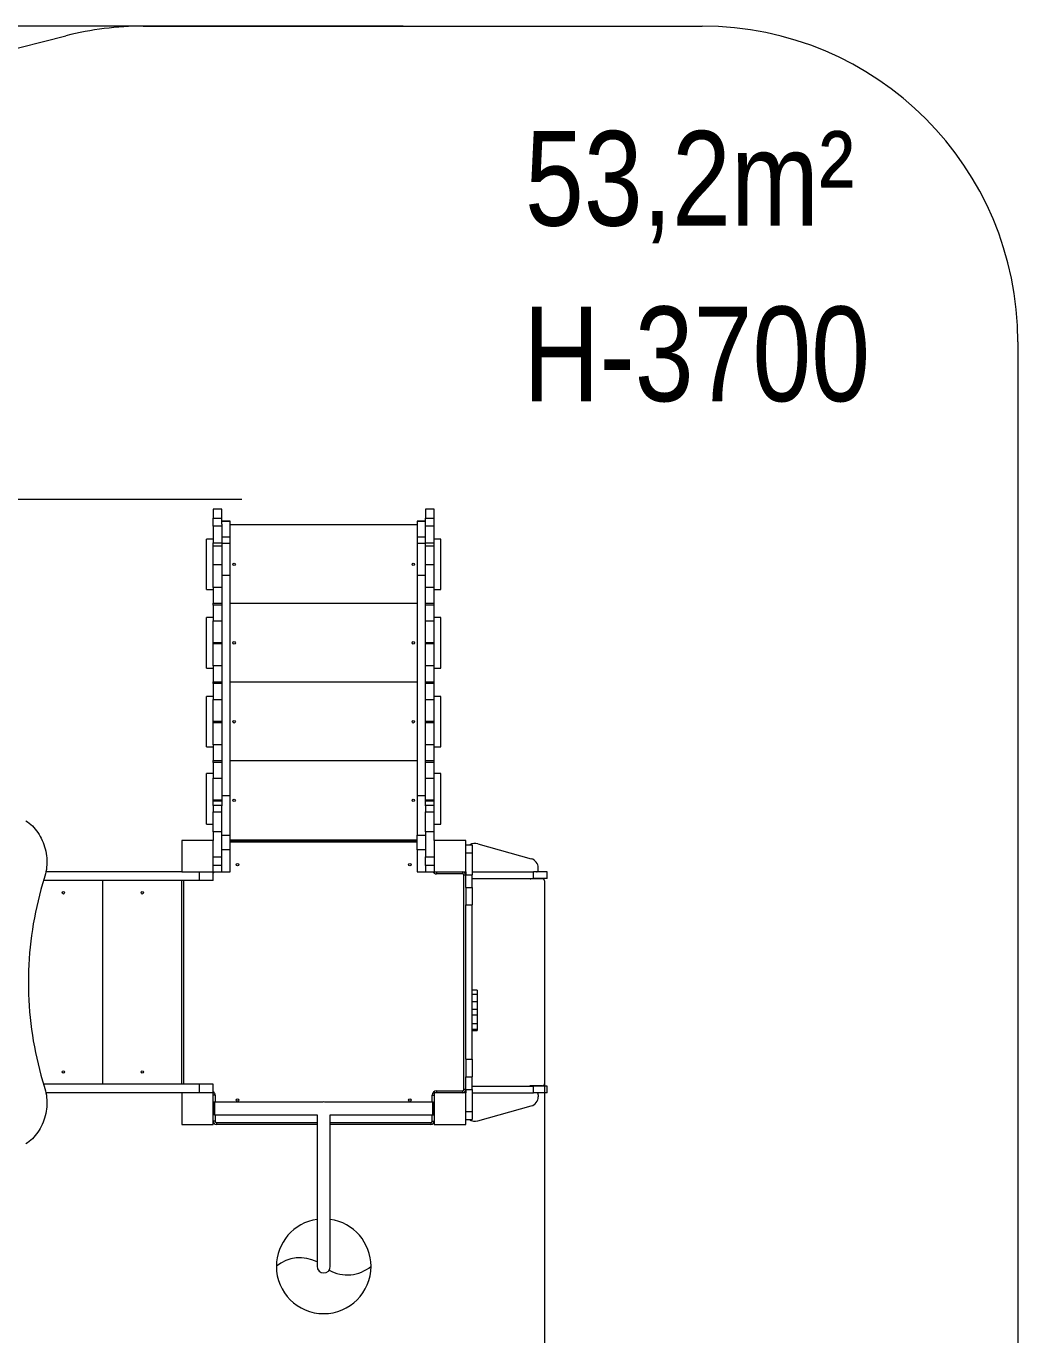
# Model space of a CAD drawing. Header units: millimetres. Extents: x -5556 to 4368, y -5127 to 4306.
# Drawn here: x 1225 to 4368, y 158 to 4306 of the extents above; entities that cross this region are included whole.
import ezdxf

# ---------------------------------------------------------------- set-up
doc = ezdxf.new("R2010")
doc.units = ezdxf.units.MM
for name, color, linetype in [('DIKOM_АРТИКУЛ', 7, 'Continuous'), ('DIKOM_ЗОНА', 80, 'Continuous'), ('DIKOM_ОБЪЕКТ', 7, 'Continuous'), ('DIKOM_РАЗМЕР_ЗОНА', 7, 'Continuous'), ('DIKOM_РАЗМЕР_ОБЪЕКТА', 7, 'Continuous')]:
    doc.layers.add(name, color=color, linetype=linetype)
doc.styles.add('style1', font='arial.ttf', dxfattribs={"width": 0.8})
doc.dimstyles.new('1-50', dxfattribs={"dimtxt": 300, "dimasz": 200, "dimexe": 100, "dimexo": 0, "dimgap": 100, "dimtad": 1, "dimtxsty": 'style1', "dimcen": 200, "dimclrd": 7, "dimclre": 7, "dimclrt": 7, "dimadec": 1, "dimazin": 2, "dimtfac": 1, "dimtmove": 0, "dimatfit": 2, "dimfxl": 0, "dimlwd": 25, "dimlwe": 18, "dimarcsym": 0})

# ---------------------------------------------------------------- blocks, each defined once
blk = doc.blocks.new('*D9')
at = {"layer": 'Defpoints', "color": 0, "transparency": 16777216}
for p in [(-4530.1, 2805.6), (1907.9, 2805.6), (517.5, -2344.4)]:
    blk.add_point(p, dxfattribs=at)
at = {"layer": 'DIKOM_РАЗМЕР_ОБЪЕКТА', "color": 7, "lineweight": 18, "transparency": 16777216}
for p, q in [((1907.9, 2805.6), (-4630.1, 2805.6)), ((517.5, -2344.4), (-4630.1, -2344.4))]:
    blk.add_line(p, q, dxfattribs=at)
at = {"layer": 'DIKOM_РАЗМЕР_ОБЪЕКТА', "color": 7, "lineweight": 25, "transparency": 16777216}
blk.add_line((-4530.1, -2144.4), (-4530.1, 2605.6), dxfattribs=at)
at = {"layer": 'DIKOM_РАЗМЕР_ОБЪЕКТА', "color": 7, "transparency": 16777216}
for points in [[(-4563.4, 2605.6), (-4496.8, 2605.6), (-4530.1, 2805.6)], [(-4563.4, -2144.4), (-4496.8, -2144.4), (-4530.1, -2344.4)]]:
    blk.add_solid(points, dxfattribs=at)
at = {"layer": 'DIKOM_РАЗМЕР_ОБЪЕКТА', "color": 7, "transparency": 16777216, "insert": (-4783.3, 16.1), "char_height": 300, "attachment_point": 5, "rotation": 90, "style": 'style1'}
blk.add_mtext('5150', dxfattribs=at)
blk = doc.blocks.new('*D10')
at = {"layer": 'Defpoints', "color": 0, "transparency": 16777216}
for p in [(-2282.2, 1275.1), (2867.8, 1275.1), (-2282.2, -3755.6)]:
    blk.add_point(p, dxfattribs=at)
at = {"layer": 'DIKOM_РАЗМЕР_ОБЪЕКТА', "color": 7, "lineweight": 18, "transparency": 16777216}
for p, q in [((-2282.2, 1275.1), (-2282.2, -3855.6)), ((2867.8, 1275.1), (2867.8, -3855.6))]:
    blk.add_line(p, q, dxfattribs=at)
at = {"layer": 'DIKOM_РАЗМЕР_ОБЪЕКТА', "color": 7, "lineweight": 25, "transparency": 16777216}
blk.add_line((2667.8, -3755.6), (-2082.2, -3755.6), dxfattribs=at)
at = {"layer": 'DIKOM_РАЗМЕР_ОБЪЕКТА', "color": 7, "transparency": 16777216}
for points in [[(-2082.2, -3722.3), (-2082.2, -3788.9), (-2282.2, -3755.6)], [(2667.8, -3722.3), (2667.8, -3788.9), (2867.8, -3755.6)]]:
    blk.add_solid(points, dxfattribs=at)
at = {"layer": 'DIKOM_РАЗМЕР_ОБЪЕКТА', "color": 7, "transparency": 16777216, "insert": (241.6, -3502.4), "char_height": 300, "attachment_point": 5, "style": 'style1'}
blk.add_mtext('5150', dxfattribs=at)
blk = doc.blocks.new('*D11')
at = {"layer": 'Defpoints', "color": 0, "transparency": 16777216}
for p in [(2419.6, 4305.6), (-5106.3, -4344.4), (643, -4344.4)]:
    blk.add_point(p, dxfattribs=at)
at = {"layer": 'DIKOM_РАЗМЕР_ЗОНА', "color": 7, "lineweight": 18, "transparency": 16777216}
for p, q in [((2419.6, 4305.6), (-5206.3, 4305.6)), ((643, -4344.4), (-5206.3, -4344.4))]:
    blk.add_line(p, q, dxfattribs=at)
at = {"layer": 'DIKOM_РАЗМЕР_ЗОНА', "color": 7, "lineweight": 25, "transparency": 16777216}
blk.add_line((-5106.3, 4105.6), (-5106.3, -4144.4), dxfattribs=at)
at = {"layer": 'DIKOM_РАЗМЕР_ЗОНА', "color": 7, "transparency": 16777216}
for points in [[(-5139.7, 4105.6), (-5073, 4105.6), (-5106.3, 4305.6)], [(-5139.7, -4144.4), (-5073, -4144.4), (-5106.3, -4344.4)]]:
    blk.add_solid(points, dxfattribs=at)
at = {"layer": 'DIKOM_РАЗМЕР_ЗОНА', "color": 7, "transparency": 16777216, "insert": (-5359.5, 11), "char_height": 300, "attachment_point": 5, "rotation": 90, "style": 'style1'}
blk.add_mtext('8650', dxfattribs=at)
blk = doc.blocks.new('*D12')
at = {"layer": 'Defpoints', "color": 0, "transparency": 16777216}
for p in [(-3782.2, 406.2), (4367.8, 406.2), (-3782.2, -5026.6)]:
    blk.add_point(p, dxfattribs=at)
at = {"layer": 'DIKOM_РАЗМЕР_ЗОНА', "color": 7, "lineweight": 18, "transparency": 16777216}
for p, q in [((-3782.2, 406.2), (-3782.2, -5126.6)), ((4367.8, 406.2), (4367.8, -5126.6))]:
    blk.add_line(p, q, dxfattribs=at)
at = {"layer": 'DIKOM_РАЗМЕР_ЗОНА', "color": 7, "lineweight": 25, "transparency": 16777216}
blk.add_line((4167.8, -5026.6), (-3582.2, -5026.6), dxfattribs=at)
at = {"layer": 'DIKOM_РАЗМЕР_ЗОНА', "color": 7, "transparency": 16777216}
for points in [[(-3582.2, -4993.2), (-3582.2, -5059.9), (-3782.2, -5026.6)], [(4167.8, -4993.2), (4167.8, -5059.9), (4367.8, -5026.6)]]:
    blk.add_solid(points, dxfattribs=at)
at = {"layer": 'DIKOM_РАЗМЕР_ЗОНА', "color": 7, "transparency": 16777216, "insert": (187.2, -4773.4), "char_height": 300, "attachment_point": 5, "style": 'style1'}
blk.add_mtext('8150', dxfattribs=at)

msp = doc.modelspace()

# ---------------------------------------------------------------- linework, layer by layer
at = {"layer": 'DIKOM_ЗОНА', "color": 3, "lineweight": 15}
for p, q in [((-457.586, 3818.724), (1350.9, 4275.205)), ((1595.635, 4305.615), (3367.754, 4305.615)), ((4367.754, 3305.615), (4367.754, -157.44))]:
    msp.add_line(p, q, dxfattribs=at)
for centre, start, end in [((1595.635, 3305.615), 90, 104.16617), ((3367.754, 3305.615), 0, 90)]:
    msp.add_arc(centre, 1000, start, end, dxfattribs=at)
at = {"layer": 'DIKOM_ОБЪЕКТ', "color": 7, "linetype": 'Continuous', "lineweight": 15}
for p, q in [((1844.753, 2775.06), (1817.753, 2775.06)), ((1817.753, 2775.06), (1817.753, 2745.931)), ((1817.753, 2745.931), (1844.753, 2745.931)), ((1817.753, 2720.743), (1817.753, 2745.931)), ((1844.753, 2745.931), (1844.753, 2775.06)), ((1844.753, 2727.413), (1844.753, 2745.931)), ((2517.753, 2775.06), (2490.753, 2775.06)), ((2490.753, 2775.06), (2490.753, 2745.931)), ((2490.753, 2745.931), (2517.753, 2745.931)), ((2490.753, 2727.413), (2490.753, 2745.931)), ((2517.753, 2745.931), (2517.753, 2775.06)), ((2517.753, 2720.743), (2517.753, 2745.931)), ((1844.753, 2720.743), (1817.753, 2720.743)), ((1817.753, 2720.743), (1817.753, 2667.809)), ((1871.753, 2736.953), (1844.753, 2736.953)), ((1844.753, 2736.305), (1871.753, 2736.305)), ((1844.753, 2727.413), (1844.753, 2687.647)), ((1871.753, 2736.305), (1871.753, 2736.953)), ((1871.753, 2687.647), (1871.753, 2736.305)), ((2463.753, 2725.06), (1871.753, 2725.06)), ((2490.753, 2736.953), (2463.753, 2736.953)), ((2463.753, 2736.953), (2463.753, 2736.305)), ((2463.753, 2736.305), (2490.753, 2736.305)), ((2463.753, 2736.305), (2463.753, 2687.647)), ((2490.753, 2687.647), (2490.753, 2727.413)), ((2517.753, 2720.743), (2490.753, 2720.743)), ((2517.753, 2667.809), (2517.753, 2720.743)), ((1817.753, 2680.06), (1796.753, 2680.06)), ((1796.753, 2520.06), (1796.753, 2680.06)), ((1817.753, 2667.809), (1844.753, 2667.809)), ((1817.753, 2657.021), (1817.753, 2667.809)), ((1844.753, 2657.021), (1817.753, 2657.021)), ((1817.753, 2598.109), (1817.753, 2657.021)), ((1844.753, 2687.647), (1871.753, 2687.647)), ((1844.753, 2687.647), (1844.753, 2667.519)), ((1844.753, 2667.519), (1871.753, 2667.519)), ((1844.753, 2667.519), (1844.753, 2565.65)), ((1871.753, 2667.519), (1871.753, 2687.647)), ((1871.753, 2565.65), (1871.753, 2667.519)), ((2463.753, 2687.647), (2490.753, 2687.647)), ((2463.753, 2687.647), (2463.753, 2667.519)), ((2463.753, 2667.519), (2490.753, 2667.519)), ((2463.753, 2667.519), (2463.753, 2565.65)), ((2490.753, 2667.519), (2490.753, 2687.647)), ((2490.753, 2667.809), (2517.753, 2667.809)), ((2490.753, 2565.65), (2490.753, 2667.519)), ((2517.753, 2657.021), (2490.753, 2657.021)), ((2538.753, 2680.06), (2517.753, 2680.06)), ((2517.753, 2657.021), (2517.753, 2667.809)), ((2517.753, 2598.109), (2517.753, 2657.021)), ((2538.753, 2520.06), (2538.753, 2680.06)), ((1844.753, 2598.109), (1817.753, 2598.109)), ((1817.753, 2527.06), (1817.753, 2598.109)), ((2517.753, 2598.109), (2490.753, 2598.109)), ((2517.753, 2527.06), (2517.753, 2598.109)), ((1844.753, 2565.65), (1871.753, 2565.65)), ((1844.753, 2565.65), (1844.753, 1867.605)), ((1871.753, 1867.605), (1871.753, 2565.65)), ((2463.753, 2565.65), (2490.753, 2565.65)), ((2463.753, 2565.65), (2463.753, 1867.605)), ((2490.753, 1867.605), (2490.753, 2565.65)), ((1796.753, 2520.06), (1817.753, 2520.06)), ((1844.753, 2527.06), (1817.753, 2527.06)), ((1817.753, 2527.06), (1817.753, 2477.06)), ((2517.753, 2527.06), (2490.753, 2527.06)), ((2517.753, 2477.06), (2517.753, 2527.06)), ((2517.753, 2520.06), (2538.753, 2520.06)), ((1817.753, 2477.06), (1844.753, 2477.06)), ((1817.753, 2471.06), (1817.753, 2477.06)), ((1844.753, 2471.06), (1817.753, 2471.06)), ((1817.753, 2471.06), (1817.753, 2421.06)), ((2463.753, 2476.06), (1871.753, 2476.06)), ((2490.753, 2477.06), (2517.753, 2477.06)), ((2517.753, 2471.06), (2490.753, 2471.06)), ((2517.753, 2471.06), (2517.753, 2477.06)), ((2517.753, 2421.06), (2517.753, 2471.06)), ((1817.753, 2431.06), (1796.753, 2431.06)), ((1796.753, 2271.06), (1796.753, 2431.06)), ((1817.753, 2421.06), (1844.753, 2421.06)), ((1817.753, 2351.06), (1817.753, 2421.06)), ((2490.753, 2421.06), (2517.753, 2421.06)), ((2538.753, 2431.06), (2517.753, 2431.06)), ((2517.753, 2351.06), (2517.753, 2421.06)), ((2538.753, 2271.06), (2538.753, 2431.06)), ((1844.753, 2351.06), (1817.753, 2351.06)), ((1817.753, 2348.06), (1817.753, 2351.06)), ((1844.753, 2348.06), (1817.753, 2348.06)), ((1817.753, 2278.06), (1817.753, 2348.06)), ((2517.753, 2351.06), (2490.753, 2351.06)), ((2517.753, 2348.06), (2490.753, 2348.06)), ((2517.753, 2348.06), (2517.753, 2351.06)), ((2517.753, 2278.06), (2517.753, 2348.06)), ((1796.753, 2271.06), (1817.753, 2271.06)), ((1844.753, 2278.06), (1817.753, 2278.06)), ((1817.753, 2278.06), (1817.753, 2228.06)), ((2517.753, 2278.06), (2490.753, 2278.06)), ((2517.753, 2228.06), (2517.753, 2278.06)), ((2517.753, 2271.06), (2538.753, 2271.06)), ((1817.753, 2228.06), (1844.753, 2228.06)), ((1817.753, 2222.06), (1817.753, 2228.06)), ((1844.753, 2222.06), (1817.753, 2222.06)), ((1817.753, 2222.06), (1817.753, 2172.06)), ((2463.753, 2226.06), (1871.753, 2226.06)), ((2490.753, 2228.06), (2517.753, 2228.06)), ((2517.753, 2222.06), (2490.753, 2222.06)), ((2517.753, 2222.06), (2517.753, 2228.06)), ((2517.753, 2172.06), (2517.753, 2222.06)), ((1817.753, 2181.06), (1796.753, 2181.06)), ((1796.753, 2021.06), (1796.753, 2181.06)), ((1817.753, 2172.06), (1844.753, 2172.06)), ((1817.753, 2102.06), (1817.753, 2172.06)), ((2490.753, 2172.06), (2517.753, 2172.06)), ((2538.753, 2181.06), (2517.753, 2181.06)), ((2517.753, 2102.06), (2517.753, 2172.06)), ((2538.753, 2021.06), (2538.753, 2181.06)), ((1844.753, 2102.06), (1817.753, 2102.06)), ((1817.753, 2098.06), (1817.753, 2102.06)), ((1844.753, 2098.06), (1817.753, 2098.06)), ((1817.753, 2028.06), (1817.753, 2098.06)), ((2517.753, 2102.06), (2490.753, 2102.06)), ((2517.753, 2098.06), (2490.753, 2098.06)), ((2517.753, 2098.06), (2517.753, 2102.06)), ((2517.753, 2028.06), (2517.753, 2098.06)), ((1796.753, 2021.06), (1817.753, 2021.06)), ((1844.753, 2028.06), (1817.753, 2028.06)), ((1817.753, 2028.06), (1817.753, 1978.06)), ((2517.753, 2028.06), (2490.753, 2028.06)), ((2517.753, 1978.06), (2517.753, 2028.06)), ((2517.753, 2021.06), (2538.753, 2021.06)), ((1817.753, 1978.06), (1844.753, 1978.06)), ((1817.753, 1972.06), (1817.753, 1978.06)), ((1844.753, 1972.06), (1817.753, 1972.06)), ((1817.753, 1972.06), (1817.753, 1922.06)), ((2463.753, 1977.06), (1871.753, 1977.06)), ((2490.753, 1978.06), (2517.753, 1978.06)), ((2517.753, 1972.06), (2490.753, 1972.06)), ((2517.753, 1972.06), (2517.753, 1978.06)), ((2517.753, 1922.06), (2517.753, 1972.06)), ((1817.753, 1936.839), (1796.753, 1936.839)), ((1796.753, 1776.839), (1796.753, 1936.839)), ((1817.753, 1922.06), (1844.753, 1922.06)), ((1817.753, 1852.06), (1817.753, 1922.06)), ((2490.753, 1922.06), (2517.753, 1922.06)), ((2538.753, 1936.839), (2517.753, 1936.839)), ((2517.753, 1852.06), (2517.753, 1922.06)), ((2538.753, 1776.839), (2538.753, 1936.839)), ((1844.753, 1867.605), (1871.753, 1867.605)), ((1844.753, 1867.605), (1844.753, 1834.724)), ((1871.753, 1741.08), (1871.753, 1867.605)), ((2463.753, 1867.605), (2490.753, 1867.605)), ((2463.753, 1867.605), (2463.753, 1741.08)), ((2490.753, 1834.724), (2490.753, 1867.605)), ((1844.753, 1852.06), (1817.753, 1852.06)), ((1817.753, 1849.06), (1817.753, 1852.06)), ((1844.753, 1849.06), (1817.753, 1849.06)), ((1817.753, 1835.518), (1817.753, 1849.06)), ((1844.753, 1835.518), (1817.753, 1835.518)), ((1817.753, 1835.518), (1817.753, 1815.341)), ((1844.753, 1815.341), (1844.753, 1834.724)), ((2517.753, 1852.06), (2490.753, 1852.06)), ((2517.753, 1849.06), (2490.753, 1849.06)), ((2517.753, 1835.518), (2490.753, 1835.518)), ((2490.753, 1834.724), (2490.753, 1815.341)), ((2517.753, 1849.06), (2517.753, 1852.06)), ((2517.753, 1835.518), (2517.753, 1849.06)), ((2517.753, 1815.341), (2517.753, 1835.518)), ((1817.753, 1815.341), (1844.753, 1815.341)), ((1817.753, 1752.238), (1817.753, 1815.341)), ((1844.753, 1752.238), (1844.753, 1815.341)), ((2490.753, 1815.341), (2517.753, 1815.341)), ((2490.753, 1752.238), (2490.753, 1815.341)), ((2517.753, 1752.238), (2517.753, 1815.341)), ((1796.753, 1776.839), (1817.753, 1776.839)), ((1844.753, 1752.238), (1817.753, 1752.238)), ((1817.753, 1752.238), (1817.753, 1725.06)), ((1844.753, 1672.415), (1844.753, 1752.238)), ((2517.753, 1752.238), (2490.753, 1752.238)), ((2490.753, 1752.238), (2490.753, 1672.415)), ((2517.753, 1776.839), (2538.753, 1776.839)), ((2517.753, 1725.06), (2517.753, 1752.238)), ((1717.753, 1725.06), (1717.753, 1625.06)), ((1817.753, 1725.06), (1717.753, 1725.06)), ((1817.753, 1625.06), (1817.753, 1725.06)), ((1844.753, 1741.08), (1871.753, 1741.08)), ((1871.753, 1695.06), (1871.753, 1741.08)), ((1871.753, 1727.06), (2463.753, 1727.06)), ((1871.753, 1725.06), (2463.753, 1725.06)), ((2463.753, 1719.06), (1871.753, 1719.06)), ((2463.753, 1741.08), (2490.753, 1741.08)), ((2463.753, 1695.06), (2463.753, 1741.08)), ((2517.753, 1725.06), (2517.753, 1625.06)), ((2617.753, 1725.06), (2517.753, 1725.06)), ((2617.753, 1625.06), (2617.753, 1725.06)), ((2617.753, 1710.838), (2638.753, 1710.838)), ((2638.753, 1710.838), (2638.753, 1685.838)), ((2655.842, 1714.395), (2825.842, 1666.795)), ((1817.753, 1672.415), (1844.753, 1672.415)), ((1871.753, 1695.06), (1844.753, 1695.06)), ((1844.753, 1645.231), (1844.753, 1672.415)), ((1871.753, 1625.06), (1871.753, 1695.06)), ((2490.753, 1695.06), (2463.753, 1695.06)), ((2463.753, 1695.06), (2463.753, 1625.06)), ((2490.753, 1672.415), (2517.753, 1672.415)), ((2490.753, 1645.231), (2490.753, 1672.415)), ((2617.753, 1685.838), (2638.753, 1685.838)), ((2638.753, 1685.838), (2638.753, 1615.838)), ((1717.753, 1625.06), (1287.454, 1625.06)), ((1717.753, 1625.06), (1817.753, 1625.06)), ((1773.984, 1598.06), (1773.984, 1625.06)), ((1844.753, 1645.231), (1817.753, 1645.231)), ((1817.753, 1625.231), (1844.753, 1625.231)), ((1817.753, 1598.06), (1817.753, 1625.06)), ((1817.753, 1625.06), (1844.753, 1625.06)), ((1844.753, 1625.231), (1844.753, 1645.231)), ((1844.753, 1625.231), (1844.753, 1625.06)), ((1844.753, 1625.06), (1871.753, 1625.06)), ((2463.753, 1625.06), (2490.753, 1625.06)), ((2517.753, 1645.231), (2490.753, 1645.231)), ((2490.753, 1645.231), (2490.753, 1625.231)), ((2490.753, 1625.06), (2490.753, 1625.231)), ((2490.753, 1625.231), (2517.753, 1625.231)), ((2490.753, 1625.06), (2517.753, 1625.06)), ((2517.753, 1625.06), (2617.753, 1625.06)), ((2525.753, 1625.06), (2525.753, 1619.06)), ((2607.753, 1619.06), (2525.753, 1619.06)), ((2607.753, 1625.06), (2607.753, 1619.06)), ((2617.753, 1625.06), (2617.753, 1615.838)), ((2638.753, 1625.06), (2833.069, 1625.06)), ((2833.069, 1604.06), (2833.069, 1625.06)), ((2875.753, 1625.06), (2833.069, 1625.06)), ((2847.753, 1631.06), (2847.753, 1637.906)), ((2875.753, 1604.06), (2875.753, 1625.06)), ((1773.984, 1598.06), (1280.299, 1598.06)), ((1467.751, 952.06), (1467.751, 1598.06)), ((1717.751, 952.06), (1717.751, 1598.06)), ((1717.753, 952.06), (1717.753, 1598.06)), ((1723.753, 1598.06), (1723.753, 952.06)), ((1817.753, 1598.06), (1773.984, 1598.06)), ((2611.753, 935.06), (2611.753, 1615.06)), ((2617.753, 1615.06), (2611.753, 1615.06)), ((2617.753, 1615.838), (2638.753, 1615.838)), ((2617.753, 1575.838), (2617.753, 1615.838)), ((2638.753, 1575.838), (2638.753, 1615.838)), ((2638.753, 1604.06), (2833.069, 1604.06)), ((2861.753, 1603.06), (2823.753, 1603.06)), ((2875.753, 1604.06), (2833.069, 1604.06)), ((2867.753, 1597.06), (2867.753, 953.06)), ((2617.753, 1575.838), (2638.753, 1575.838)), ((2617.753, 1575.838), (2617.753, 1520.567)), ((2638.753, 1575.838), (2638.753, 1520.567)), ((2617.753, 1520.567), (2638.753, 1520.567)), ((2617.753, 1031.109), (2617.753, 1520.567)), ((2638.753, 1031.109), (2638.753, 1520.567)), ((2653.753, 1250.095), (2638.753, 1250.095)), ((2653.753, 1250.095), (2653.753, 1237.023)), ((2653.753, 1237.023), (2638.753, 1237.023)), ((2653.753, 1213.234), (2638.753, 1213.234)), ((2653.753, 1237.023), (2653.753, 1213.234)), ((2653.753, 1213.234), (2653.753, 1188.675)), ((2653.753, 1188.675), (2638.753, 1188.675)), ((2653.753, 1170.806), (2638.753, 1170.806)), ((2653.753, 1188.675), (2653.753, 1170.806)), ((2653.753, 1170.806), (2653.753, 1143.093)), ((2653.753, 1143.093), (2638.753, 1143.093)), ((2653.753, 1125.206), (2638.753, 1125.206)), ((2638.753, 1122.516), (2653.753, 1122.516)), ((2653.753, 1143.093), (2653.753, 1125.206)), ((2653.753, 1125.206), (2653.753, 1122.516)), ((2617.753, 1031.109), (2638.753, 1031.109)), ((2617.753, 1031.109), (2617.753, 975.838)), ((2638.753, 1031.109), (2638.753, 975.838)), ((2617.753, 975.838), (2638.753, 975.838)), ((2617.753, 935.838), (2617.753, 975.838)), ((2638.753, 935.838), (2638.753, 975.838)), ((1773.984, 952.06), (1280.3, 952.06)), ((1717.753, 925.06), (1287.454, 925.06)), ((1717.753, 925.06), (1717.753, 825.06)), ((1817.753, 925.06), (1717.753, 925.06)), ((1773.984, 925.06), (1773.984, 952.06)), ((1817.753, 952.06), (1773.984, 952.06)), ((1817.753, 925.06), (1817.753, 952.06)), ((1817.753, 825.06), (1817.753, 925.06)), ((1823.753, 917.06), (1817.753, 917.06)), ((1823.753, 917.06), (1823.753, 895.06)), ((2511.753, 917.06), (2517.753, 917.06)), ((2511.753, 895.06), (2511.753, 917.06)), ((2517.753, 925.06), (2517.753, 825.06)), ((2617.753, 925.06), (2517.753, 925.06)), ((2525.753, 931.06), (2607.753, 931.06)), ((2525.753, 931.06), (2525.753, 925.06)), ((2607.753, 931.06), (2607.753, 925.06)), ((2617.753, 935.06), (2611.753, 935.06)), ((2617.753, 935.838), (2638.753, 935.838)), ((2617.753, 935.838), (2617.753, 925.06)), ((2617.753, 825.06), (2617.753, 925.06)), ((2638.753, 946.06), (2833.069, 946.06)), ((2638.753, 935.838), (2638.753, 865.838)), ((2638.753, 925.06), (2833.069, 925.06)), ((2861.753, 947.06), (2823.753, 947.06)), ((2833.069, 925.06), (2833.069, 946.06)), ((2875.753, 946.06), (2833.069, 946.06)), ((2875.753, 925.06), (2833.069, 925.06)), ((2847.753, 919.06), (2847.753, 912.213)), ((2875.753, 925.06), (2875.753, 946.06)), ((1817.753, 895.06), (1820.753, 895.06)), ((1821.753, 895.06), (1817.753, 895.06)), ((1821.753, 895.06), (1820.753, 895.06)), ((1821.753, 895.06), (1821.753, 855.06)), ((2161.35, 895.06), (1821.753, 895.06)), ((1821.753, 855.06), (1821.753, 895.06)), ((2513.753, 895.06), (2174.157, 895.06)), ((2514.753, 895.06), (2513.753, 895.06)), ((2513.753, 895.06), (2513.753, 855.06)), ((2513.753, 855.06), (2513.753, 895.06)), ((2513.753, 895.06), (2517.753, 895.06)), ((2514.753, 895.06), (2517.753, 895.06)), ((2655.842, 835.724), (2825.842, 883.324)), ((1821.753, 855.06), (1817.753, 855.06)), ((1821.753, 855.06), (1817.753, 855.06)), ((1823.753, 835.06), (1817.753, 835.06)), ((1821.753, 855.06), (2146.753, 855.06)), ((1823.753, 855.06), (1823.753, 835.06)), ((1827.753, 831.06), (2146.753, 831.06)), ((1827.753, 831.06), (1827.753, 825.06)), ((2146.753, 855.06), (2146.753, 375.06)), ((2188.753, 375.06), (2188.753, 855.06)), ((2188.753, 855.06), (2513.753, 855.06)), ((2188.753, 831.06), (2507.753, 831.06)), ((2507.753, 831.06), (2507.753, 825.06)), ((2511.753, 835.06), (2511.753, 855.06)), ((2511.753, 835.06), (2517.753, 835.06)), ((2517.753, 855.06), (2513.753, 855.06)), ((2513.753, 855.06), (2517.753, 855.06)), ((2617.753, 865.838), (2638.753, 865.838)), ((2617.753, 840.838), (2638.753, 840.838)), ((2638.753, 865.838), (2638.753, 840.838)), ((1717.753, 825.06), (1817.753, 825.06)), ((2146.753, 825.06), (1827.753, 825.06)), ((2507.753, 825.06), (2188.753, 825.06)), ((2517.753, 825.06), (2617.753, 825.06))]:
    msp.add_line(p, q, dxfattribs=at)
at = {"layer": 'DIKOM_ОБЪЕКТ', "color": 7, "linetype": 'Continuous', "lineweight": 15, "flags": 128}
for points in [[(1223.558, 1787.278), (1229.017, 1783.566), (1234.313, 1779.55), (1239.433, 1775.241), (1244.365, 1770.649), (1249.097, 1765.785), (1253.618, 1760.66), (1257.918, 1755.287), (1261.985, 1749.678), (1265.811, 1743.847), (1269.386, 1737.807), (1272.701, 1731.573), (1275.75, 1725.16), (1278.524, 1718.583), (1281.017, 1711.857), (1283.223, 1705), (1285.137, 1698.026), (1286.754, 1690.953), (1288.071, 1683.797), (1289.084, 1676.575), (1289.79, 1669.305), (1290.189, 1662.004), (1290.279, 1654.689), (1290.061, 1647.378), (1289.533, 1640.088), (1288.699, 1632.836), (1287.559, 1625.639), (1286.117, 1618.516), (1284.376, 1611.482), (1282.34, 1604.554)], [(1282.34, 1604.554), (1276.915, 1586.948), (1271.789, 1569.222), (1266.964, 1551.385), (1262.441, 1533.442), (1258.223, 1515.4), (1254.31, 1497.267), (1250.706, 1479.049), (1247.41, 1460.753), (1244.424, 1442.386), (1241.749, 1423.955), (1239.387, 1405.468), (1237.338, 1386.931), (1235.602, 1368.351), (1234.182, 1349.735), (1233.076, 1331.092), (1232.286, 1312.426), (1231.812, 1293.747), (1231.654, 1275.06), (1231.812, 1256.373), (1232.286, 1237.694), (1233.076, 1219.028), (1234.182, 1200.385), (1235.602, 1181.769), (1237.338, 1163.189), (1239.387, 1144.652), (1241.749, 1126.165), (1244.424, 1107.734), (1247.41, 1089.367), (1250.706, 1071.071), (1254.31, 1052.853), (1258.223, 1034.72), (1262.441, 1016.678), (1266.964, 998.735), (1271.789, 980.898), (1276.915, 963.172), (1282.34, 945.566)], [(1282.34, 945.566), (1284.376, 938.638), (1286.117, 931.604), (1287.559, 924.481), (1288.699, 917.284), (1289.533, 910.032), (1290.061, 902.742), (1290.279, 895.431), (1290.189, 888.116), (1289.79, 880.815), (1289.084, 873.545), (1288.071, 866.323), (1286.754, 859.167), (1285.137, 852.094), (1283.223, 845.12), (1281.017, 838.263), (1278.524, 831.537), (1275.75, 824.96), (1272.701, 818.547), (1269.386, 812.313), (1265.811, 806.273), (1261.985, 800.442), (1257.918, 794.833), (1253.618, 789.46), (1249.097, 784.335), (1244.365, 779.471), (1239.433, 774.879), (1234.313, 770.57), (1229.017, 766.554), (1223.558, 762.842)]]:
    msp.add_lwpolyline(points, dxfattribs=at)
at = {"layer": 'DIKOM_ОБЪЕКТ', "color": 7, "linetype": 'Continuous', "lineweight": 15}
for centre in [(1883.753, 2600.06), (2451.753, 2600.06), (1883.753, 2351.06), (2451.753, 2351.06), (1883.753, 2101.06), (2451.753, 2101.06), (1883.753, 1852.06), (2451.753, 1852.06), (1894.753, 1648.06), (2440.753, 1648.06), (1342.751, 1559.06), (1592.751, 1559.06), (1342.751, 991.06), (1592.751, 991.06), (1894.753, 902.06), (2440.753, 902.06)]:
    msp.add_circle(centre, 4, dxfattribs=at)
for centre, radius, start, end in [((2647.753, 1685.506), 30, 74.357754, 122.391778), ((2817.753, 1637.906), 30, 0, 74.357754), ((1809.753, 1633.06), 14, 304.849905, 325.150125), ((2525.753, 1633.06), 14, 214.849875, 270), ((2607.753, 1615.06), 10, 0, 90), ((2607.753, 1615.06), 4, 0, 90), ((2841.753, 1631.06), 6, 270, 0), ((2823.753, 1609.06), 6, 236.442896, 270), ((2861.753, 1597.06), 6, 0, 90), ((1809.753, 917.06), 14, 0, 55.150095), ((2525.753, 917.06), 14, 90, 180), ((2607.753, 935.06), 4, 270, 0), ((2607.753, 935.06), 10, 270, 0), ((2823.753, 941.06), 6, 90, 123.55731), ((2841.753, 919.06), 6, 0, 90), ((2861.753, 953.06), 6, 270, 0), ((2167.753, 875.06), 21, 90, 107.75279), ((2167.753, 875.06), 21, 72.24721, 90), ((2817.753, 912.213), 30, 285.642246, 0), ((1827.753, 835.06), 10, 180, 270), ((1827.753, 835.06), 4, 180, 270), ((2507.753, 835.06), 4, 270, 0), ((2507.753, 835.06), 10, 270, 0), ((2647.753, 864.613), 30, 232.421223, 285.642246), ((2167.753, 375.06), 150, 98.047846, 180), ((2167.753, 375.06), 150, 0, 81.952154), ((2092.753, 284.82), 117.338, 62.599456, 129.730558), ((2167.753, 375.06), 150, 180, 0), ((2167.753, 375.06), 21, 180, 0), ((2167.753, 375.06), 21, 180, 270), ((2167.753, 375.06), 21, 270, 0), ((2242.753, 465.299), 117.338, 240.537394, 309.730558)]:
    msp.add_arc(centre, radius, start, end, dxfattribs=at)

# ---------------------------------------------------------------- texts
at = {"layer": 'DIKOM_АРТИКУЛ', "char_height": 300, "width": 1667.53662, "attachment_point": 1, "style": 'style1'}
for s, insert in [('{\\fArial|b0|i0|c204|p34;53},{\\fArial|b0|i0|c204|p34;2}m²', (2805.758, 3973.379)), ('Н-3700', (2799.985, 3417.041))]:
    msp.add_mtext(s, dxfattribs=dict(at, insert=insert))

# ---------------------------------------------------------------- dimensions: what is measured, and where the dimension line sits
at = {"layer": 'DIKOM_РАЗМЕР_ЗОНА'}
dim = msp.add_linear_dim(base=(-5106.333, -4344.385), p1=(2419.566, 4305.615), p2=(643.015, -4344.385), angle=90, dimstyle='1-50', dxfattribs=at)
dim.commit()
dim.dimension.update_dxf_attribs({"geometry": '*D11', "text_midpoint": (-5106.333, 10.976), "dimtype": 160})
dim = msp.add_linear_dim(base=(-3782.246, -5026.571), p1=(4367.754, 406.203), p2=(-3782.246, 406.203), dimstyle='1-50', dxfattribs=at)
dim.commit()
dim.dimension.update_dxf_attribs({"geometry": '*D12', "text_midpoint": (187.176, -5026.571), "dimtype": 160})
at = {"layer": 'DIKOM_РАЗМЕР_ОБЪЕКТА'}
dim = msp.add_linear_dim(base=(-4530.103, 2805.615), p1=(517.488, -2344.385), p2=(1907.875, 2805.615), angle=90, dimstyle='1-50', dxfattribs=at)
dim.commit()
dim.dimension.update_dxf_attribs({"geometry": '*D9', "text_midpoint": (-4530.103, 16.063), "dimtype": 160})
dim = msp.add_linear_dim(base=(-2282.246, -3755.615), p1=(2867.754, 1275.06), p2=(-2282.246, 1275.06), dimstyle='1-50', dxfattribs=at)
dim.commit()
dim.dimension.update_dxf_attribs({"geometry": '*D10', "text_midpoint": (241.629, -3755.615), "dimtype": 160})

doc.saveas('drawing.dxf')
